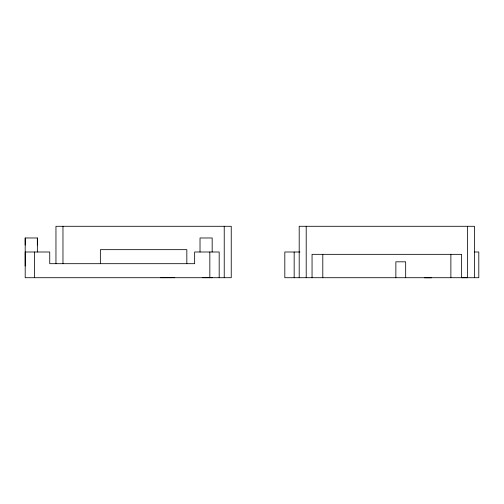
<?xml version="1.0" encoding="UTF-8"?>
<svg xmlns="http://www.w3.org/2000/svg" width="504" height="504" viewBox="0 0 504 504"><rect width="100%" height="100%" fill="white"/><g stroke="black" fill="none" stroke-linecap="round" stroke-linejoin="round"><path stroke-width="0.76" d="M25.2 266.024L25.206 252L49.739 252L49.739 263.687L194.645 263.687L194.645 252L219.183 252L219.183 277.71M25.206 244.988L25.206 237.976L37.365 237.976L37.353 252M37.353 244.988L37.353 237.976M299.962 252L284.817 252L284.817 277.71L478.8 277.71L478.8 252L474.359 252M160.751 277.685L174.775 277.679M202.822 277.679L212.171 277.685M25.206 237.976L25.2 277.71L231.242 277.71L231.242 226.29L55.957 226.29L55.957 263.687M474.484 277.71L474.484 226.29L299.2 226.29L299.2 277.71M467.473 226.29L467.473 277.71L461.626 277.704L461.626 254.337L312.052 254.337L312.052 277.704M450.878 254.337L450.878 277.704M405.676 277.71L405.676 261.815L395.861 261.815L395.861 277.71M322.799 254.337L322.799 277.704M306.205 226.29L306.205 277.71M294.166 252L294.166 277.71M224.23 226.29L224.23 277.71M212.171 252L212.171 237.976L200.019 237.976L200.019 252M209.834 252L209.834 277.71M186.833 263.687L186.833 249.663L100.359 249.663L100.359 263.687M62.968 226.29L62.968 263.687M34.549 252L34.549 277.71M431.588 277.71L424.576 277.704L431.588 277.71"/></g></svg>
